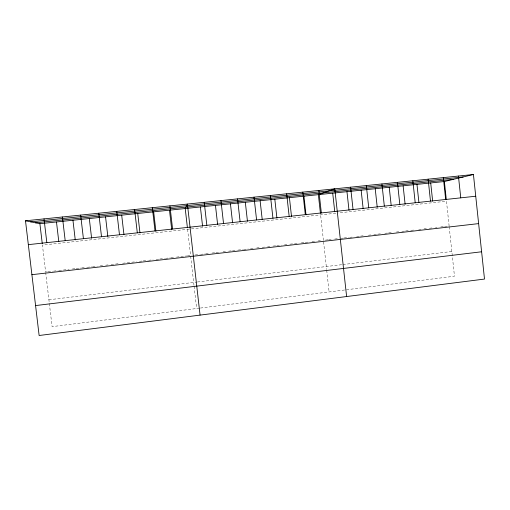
<?xml version="1.0" encoding="UTF-8"?>
<svg xmlns="http://www.w3.org/2000/svg" width="510" height="510" viewBox="0 0 510 510"><rect width="100%" height="100%" fill="white"/><g stroke="black" fill="none" stroke-linecap="round" stroke-linejoin="round"><path stroke-width="0.38" stroke-dasharray="2.55 1.91" d="M199.659 308.148L52.09 326.636L45.715 272.812M200.411 308.053L454.474 276.229L449.195 226.746M48.909 299.765L196.681 282.068M197.434 281.979L342.172 264.639M342.956 264.543L451.841 251.506M47.2 271.862L45.626 272.04L42.432 245.087L190.625 228.99M47.985 271.766L52.709 271.231M53.499 271.141L58.223 270.6M59.007 270.51L69.201 269.35M72.331 268.993L75.454 268.636M76.239 268.547L80.918 268.011M81.696 267.922L86.356 267.393M87.133 267.304L91.794 266.768M92.571 266.679L97.219 266.15M100.304 265.799L102.618 265.531M105.71 265.181L108.024 264.919M111.11 264.562L119.544 263.6M122.617 263.256L125.683 262.905M127.213 262.726L131.025 262.293M131.784 262.204L136.355 261.687M139.402 261.337L142.449 260.992M143.214 260.903L147.753 260.387M148.512 260.298L153.051 259.781M156.079 259.437L159.107 259.086M159.898 258.997L164.634 258.455M165.425 258.366L170.161 257.83M170.946 257.735L174.898 257.289M176.466 257.11L186.66 255.944M187.444 255.854L192.098 255.325M195.12 254.981L199.659 254.458M200.417 254.375L204.956 253.859M205.715 253.77L208.877 253.406M212.045 253.049L215.207 252.686M215.998 252.597L219.957 252.144M223.106 251.787L225.465 251.519M228.607 251.156L231.757 250.799M232.541 250.71L237.252 250.174M238.03 250.085L242.722 249.549M243.499 249.46L248.191 248.925M250.537 248.657L253.642 248.3M256.747 247.949L259.08 247.681M262.185 247.324L264.512 247.063M267.603 246.706L269.924 246.445M273.009 246.094L276.095 245.737M276.866 245.648L281.488 245.125M284.561 244.774L286.862 244.513M289.929 244.162L292.995 243.812M294.531 243.633L297.579 243.289M301.391 242.856L304.438 242.505M305.203 242.416L309.015 241.982M312.043 241.638L315.078 241.294M318.106 240.943L320.382 240.688M327.93 239.821L323.41 240.337L320.599 214.869M328.682 239.738L331.698 239.394M334.707 239.05L337.722 238.705M340.878 238.348L343.249 238.074M344.04 237.985L348.783 237.443M349.573 237.354L353.513 236.908M356.649 236.544L359.792 236.187M360.576 236.098L364.503 235.652M368.418 235.206L370.757 234.938M373.881 234.581L377.005 234.224M377.782 234.135L381.678 233.688M384.782 233.338L387.88 232.981M388.658 232.891L392.541 232.452M396.404 232.012L398.718 231.744M401.803 231.393L404.889 231.043M405.66 230.953L410.269 230.431M411.034 230.341L414.872 229.902M418.704 229.468L421.005 229.207M424.052 228.856L426.341 228.595M429.388 228.244L432.435 227.9M435.483 227.549L437 227.377M440.787 226.944L443.815 226.599M444.573 226.516L449.119 225.994L446.473 201.201L338.882 212.887M191.384 228.907L338.092 212.97M187.591 229.315L190.581 255.497M190.67 256.243L194.01 285.498M194.1 286.269L196.637 308.531M323.582 241.88L326.63 269.529M326.712 270.274L329.103 291.937"/><path stroke-width="0.76" d="M25.5 220.798L39.901 223.692L444.376 181.522L473.433 174.496L484.5 279.066L39.13 335.503L25.5 220.798L473.433 174.496M35.572 305.573L481.612 251.774M31.9 274.68L478.629 223.609M28.33 244.647L475.734 196.229M30.6 221.824L463.195 176.97M35.483 222.806L453.339 179.354M72.943 220.243L75.257 239.923M62.411 216.986L65.197 240.656M56.476 221.965L58.803 241.708M44.026 218.886L46.831 242.645M39.901 223.692L42.253 243.557M121.692 215.163L123.955 234.651M116.758 211.369L119.48 234.778M105.551 216.846L107.827 236.398M98.774 213.225L101.516 236.723M89.301 218.541L91.596 238.157M80.656 215.099L83.423 238.68M200.067 315.11L187.393 204.064L185.219 208.539L187.419 227.779M169.926 205.868L172.584 229.035M169.492 210.177L171.704 229.481M153.663 211.828L155.894 231.189M152.331 207.691L155.008 230.934M137.732 213.492L139.976 232.917M134.608 209.521L137.311 232.853M245.316 202.272L247.452 221.219M237.545 198.881L240.121 221.722M230.437 203.828L232.579 222.832M220.945 200.596L223.539 223.52M215.456 205.39L217.623 224.508M204.23 202.323L206.843 225.324M200.385 206.958L202.566 226.14M303.941 196.165L306.013 214.876M302.812 192.136L305.311 214.672M289.419 197.676L291.51 216.45M286.665 193.8L289.176 216.418M274.813 199.2L276.911 218.031M270.402 195.483L272.939 218.172M260.113 200.73L262.229 219.619M254.031 197.179L256.587 219.944M361.137 190.198L363.152 208.692M350.606 187.195L353.047 209.502M346.966 191.677L348.999 210.222M346.615 296.539L334.783 188.827L318.367 194.661L320.427 213.314M332.711 193.162L334.758 211.765M318.852 190.472L321.332 212.938M416.963 184.378L418.92 202.591M412.839 180.757L415.21 202.776M403.13 185.819L405.106 204.147M397.437 182.351L399.821 204.44M389.219 187.272L391.208 205.651M381.933 183.957L384.336 206.116M375.22 188.732L377.221 207.168M366.32 185.57L368.743 207.806M458.433 176.046L460.753 197.848M444.376 181.522L446.307 199.627M443.337 177.608L445.67 199.48M430.708 182.943L432.652 201.106M428.139 179.176L430.491 201.125"/></g></svg>
